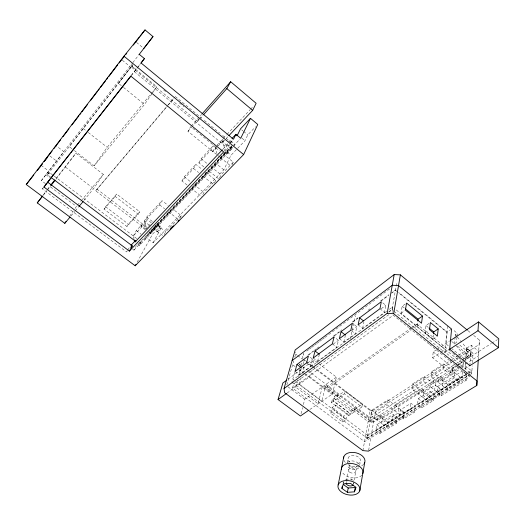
<?xml version="1.0" encoding="UTF-8"?>
<svg xmlns="http://www.w3.org/2000/svg" width="525" height="525" viewBox="0 0 525 525"><rect width="100%" height="100%" fill="white"/><g stroke="black" fill="none" stroke-linecap="round" stroke-linejoin="round"><path stroke-width="0.39" stroke-dasharray="2.62 1.97" d="M455.116 336.899L454.512 343.744L467.033 358.654L470.702 356.324L470.945 351.947L466.462 348.285L471.24 345.201L478.715 351.337L478.485 355.799L468.129 362.342M473.675 335.37L479.358 340.069L479.128 344.518L459.224 357.282M478.262 359.349L479.358 340.069M470.348 374.561L471.739 373.702L472.244 365.82M472.441 362.67L473.051 353.207L466.777 348.082L465.833 361.154M469.803 373.728L469.901 372.218L471.739 373.702M471.299 370.67L471.102 373.656L464.979 368.708L465.196 365.728L471.299 370.67L467.821 372.835M469.875 365.63L471.24 345.201M470.945 351.947L470.8 354.093L458.962 344.426M470.702 356.324L470.846 354.178L461.672 360.025M467.033 358.654L467.69 349.44L462.02 342.648M466.594 374.397L466.174 380.323L461.941 376.924L462.387 371.011L466.594 374.397L441.742 389.852L441.158 395.752L436.977 392.457L437.587 386.564L462.387 371.011M466.462 348.285L465.623 359.828L451.933 348.712M465.773 361.968L465.301 368.504L445.154 352.223L447.162 332.043L398.652 292.386M458.719 367.146L463.463 364.14L463.627 361.994L462.184 360.826M459.572 381.97L459.966 376.904L443.737 363.877L431.648 371.667L431.077 376.681L447.313 389.557L459.572 381.97L443.238 368.898L443.737 363.877M461.646 361.148L461.534 362.578L457.472 365.164M460.53 367.146L455.011 370.637L454.401 377.829L442.175 385.481L442.883 378.295L440.692 376.55L440.475 378.689M456.973 337.102L456.514 342.431L454.512 343.744M457.039 336.341L457.301 333.296L453.029 329.792M452.616 371.004L452.806 368.865L455.011 370.637M436.61 349.676L433.23 351.914L432.567 357.735L452.511 373.721L453.023 367.835L456.435 365.663M455.182 336.138L455.319 334.615L457.301 333.296M447.313 389.557L447.779 384.497L459.966 376.904M393.999 311.358L444.833 352.433L445.128 349.486L394.492 308.503M447.464 326.064L445.712 343.658L448.822 346.185M439.792 394.209L440.304 389.163L424.226 376.451L412.565 383.965L411.895 388.966L427.973 401.527L439.792 394.209L423.616 381.458L424.226 376.451M433.571 400.431L434.201 394.538L430.067 391.283L418.241 398.698L417.506 404.565L421.647 407.781L433.571 400.431L429.404 397.163L430.067 391.283M442.883 378.295L435.442 382.994L434.674 390.173L422.881 397.55L423.741 390.383L421.575 388.684L421.312 390.817M433.02 383.408L433.256 381.268L435.442 382.994M427.973 401.527L428.544 396.487L440.304 389.163M429.109 323.374L425.946 325.559L425.027 332.745L432.928 339.137L433.578 333.519M421.647 407.781L422.356 401.907L434.201 394.538M414.33 412.296L415.085 406.429L410.983 403.252L400.28 409.966L399.433 415.807L403.535 418.95L414.33 412.296L410.202 409.113L410.983 403.252M403.535 418.95L404.355 413.096L415.085 406.429M413.91 328.059L416.587 326.196L416.876 324.109L452.255 352.78M405.293 303.962L402.17 306.233L401.021 313.3L417.08 326.307L417.854 320.749M402.99 416.988L403.699 411.974L387.923 399.847L371.68 410.314L370.794 415.275L386.525 427.179L402.99 416.988L387.122 404.821L387.923 399.847M396.467 423.314L397.327 417.467L393.264 414.363L376.806 424.686L375.821 430.5L379.87 433.545L396.467 423.314L392.378 420.197L393.264 414.363M423.741 390.383L399.013 406.009L397.963 413.136L381.544 423.406L382.712 416.312L380.586 414.697L380.231 416.811M396.552 406.481L396.874 404.362L399.013 406.009M386.525 427.179L387.312 422.185L403.699 411.974M379.87 433.545L380.828 427.724L397.327 417.467M368.648 450.325L375.493 410.99L451.677 362.125M371.976 420.158L325.27 384.884L324.778 386.945L371.602 422.271L371.976 420.158L458.213 365.426M388.782 311.725L392.083 309.323L395.502 289.807L391.578 292.733M388.789 312.224L392.096 309.816L392.595 306.961L393.862 307.985M391.578 293.232L395.515 290.292L396.697 283.566M292.432 382.449L367.067 438.152L367.585 435.225L467.119 373.268M307.565 370.381L370.643 418.058L371.884 411.101L451.152 360.091M466.436 374.371L365.348 437.24L367.087 438.539L370.289 420.551L378.387 415.406L377.541 420.381L393.927 410.038L394.688 405.051L419.423 389.34L418.792 394.354L430.559 386.925L431.123 381.905L438.565 377.173L438.047 382.207L450.24 374.509L450.699 369.469L456.796 365.59M359.651 465.288L360.36 461.357M362.9 450.608L370.125 410.55L306.784 362.486M358.109 324.85L362.604 328.401L384.523 312.368L385.822 305.333L381.321 301.691M353.345 484.516L356.731 466.148A3.642 2.349 12.7 0 1 352.925 467.519A3.642 2.349 12.7 0 1 349.63 464.842M351.048 480.46L351.323 479.01L344.256 479.555M361.869 407.026L362.408 404.211L344.997 391L332.069 399.814L331.433 402.596L348.764 415.597L361.869 407.026L344.4 393.789L344.997 391M346.487 480.952L349.702 464.231M347.228 462.728L348.147 458.023M343.416 483.886L343.836 481.72M354.526 409.388L354.939 407.288L351.829 409.342L350.838 414.238L333.487 401.205L334.582 396.342L337.66 394.242L337.201 396.316M348.764 415.597L349.335 412.788L362.408 404.211M346.218 419.619L347.406 413.877L335.692 405.083L332.056 407.531L330.763 413.241L342.543 422.015L346.218 419.619L334.418 410.799L335.692 405.083M362.604 328.401L363.91 322.153M342.543 422.015L343.744 416.279L347.406 413.877M339.373 338.691L343.816 342.149L355.294 333.756L356.823 326.721L352.393 323.223M350.142 339.196L355.366 315.709M343.816 342.149L345.247 335.908M309.862 409.5L332.528 393.927L336.387 377.088L318.524 363.477M313.208 358.011L317.579 361.344L336.774 347.301L338.441 340.279L334.058 336.873M370.289 420.551L355.044 409.041L354.487 411.849L337.096 398.751L337.713 395.968L325.29 386.59L321.753 401.33L299.086 384.379L300.805 378.053M322.219 387.023L318.13 403.817L295.509 386.958L297.472 379.837M317.579 361.344L319.18 355.117M287.083 393.041L309.704 376.714L311.364 370.374M312.191 367.205L314.062 360.071L317.887 362.985M301.002 413.72L302.584 407.636M303.378 404.591L304.762 399.269L336.387 377.088M295.017 371.444L299.342 374.692L310.912 366.227L312.756 359.225L309.061 356.409M301.882 374.095L303.608 367.762L302.348 366.811M302.978 364.206L304.205 359.723L305.511 360.714M298.344 376.674L300.09 370.348M299.342 374.692L301.265 367.703M302.072 358.746L303.516 353.522L303.949 357.4M449.886 360.852L469.599 376.747L364.553 441.663L292.517 388.06L293.711 383.782L389.419 314.265M294.702 372.323L291.867 382.403L293.711 383.782M286.834 384.917L293.711 360.918M294.807 357.105L295.68 354.06L295.437 351.999M342.996 483.308L343.501 481.806M237.707 148.267L244.991 140.7L247.767 134.886L255.55 126.774M231.958 165.014L233.31 162.199L222.974 153.773M233.31 162.199L221.051 174.812L218.964 179.064L208.294 170.474M223.847 169.818L216.385 163.78L146.068 237.418L153.11 242.767L223.847 169.818L230.987 155.256L237.149 148.851M234.098 146.062L234.97 144.29L231.328 141.291L232.91 139.624M214.305 183.146L215.716 180.305L205.446 172.062M137.602 243.915L139.506 245.352L232.214 148.391L232.818 147.164M140.634 241.52L139.197 244.073L230.534 148.365L231.748 145.911L136.625 245.746M224.569 152.513L226.459 154.055L227.345 152.276L232.247 147.144M230.744 142.465L231.328 141.291M220.48 157.192L225.855 151.554L229.392 144.493M224.018 151.2L226.183 146.928L228.992 143.962M222.922 149.218L228.04 143.24M202.86 194.565L203.936 192.419L215.716 180.305M215.132 166.261L218.873 158.878L223.781 156.916M230.534 148.365L222.863 142.078L224.116 139.643M216.221 147.059L222.062 140.825L222.974 139.059M179.832 218.564L181.328 215.677L172.587 208.871M212.881 151.613L215.421 146.764L190.732 126.623L187.97 131.348L212.881 151.613L223.578 140.208M215.775 147.013L215.158 148.194L217.015 153.536M203.897 166.937L198.87 162.894L210.998 149.927L213.183 145.786L219.306 150.78M164.2 234.616L165.736 231.722L181.328 215.677M198.87 162.894L201.114 158.727L213.183 145.786M153.11 242.767L161.227 227.765L157.782 225.127L156.778 226.957L150.419 233.612L149.159 232.647M187.071 185.049L181.958 181L193.594 168.545L195.858 164.358L202.25 169.496M156.693 223.991L153.733 229.366L157.159 231.991L160.46 225.927L157.067 223.315M137.15 262.192L152.493 234.235L160.46 225.927M181.958 181L184.268 176.787L195.858 164.358M150.419 233.612L154.777 225.717M144.651 239.971L148.175 233.625M139.506 245.352L140.936 242.793L139.67 241.841M132.674 249.191L133.928 250.13L136.073 246.323M149.349 225.284L144.231 221.366L159.62 204.894L162.015 200.642L168.236 205.478M134.078 239.256L133.186 236.112L145.176 223.335L147.263 219.66L151.705 223.066M127.339 250.674L126.604 251.954L42.413 188.902L43.332 187.701M127.706 250.031L130.613 245.693M144.231 221.366L146.678 217.088L162.015 200.642M145.373 229.766L140.956 226.4L141.999 224.569L146.803 228.237M133.186 236.112L136.362 230.6L141.999 224.569M50.584 177.122L47.427 174.74L132.897 64.706L131.204 66.898L197.61 121.367L198.982 118.991L192.163 126.643M138.252 214.134L139.676 211.706L116.668 194.04L105.571 206.745L104.029 209.14L126.893 226.485L138.252 214.134L115.146 196.422L116.668 194.04M126.893 226.485L128.343 224.05L139.676 211.706M145.668 228.952L95.701 190.818L167.298 105.84M83.882 200.425L93.621 188.619L103.327 174.385L75.902 153.228L55.269 179.353M69.713 216.175L73.297 210.978M75.088 208.379L76.433 206.43L49.737 186.362L46.856 190.175M74.353 150.563L94.126 165.828L144.526 104.449L152.276 93.279M152.729 92.623L156.837 86.704L131.716 66.097L69.254 146.626L73.717 150.071M94.126 165.828L107.205 147.308L156.837 86.704M43.503 194.624L46.377 190.811M55.899 179.268L75.902 153.228M131.381 75.521L137.215 67.942M131.296 75.423L140.562 63.525M47.427 174.74L49.258 172.364L136.73 238.567M131.716 66.097L118.433 83.317L122.889 86.927M45.491 183.658L41.39 180.574L63.807 151.64L56.497 146.022M41.39 180.574L132.366 63.217M132.864 62.58L138.298 55.571M42.413 188.902L43.372 187.681M137.701 67.325L140.608 63.617M43.352 195.202L46.896 190.713M47.401 190.076L50.439 186.231M77.464 205.196L80.568 201.502M81.086 200.885L103.327 174.385M71.046 215.887L74.694 211.555M75.219 210.932L78.35 207.218M167.829 105.217L174.707 97.079M95.701 190.818L167.843 105.584M168.374 104.961L174.162 98.116M104.029 209.14L115.146 196.422M191.277 126.02L201.528 114.489M187.97 131.348L191.638 127.227M197.61 121.367L199.231 119.543M199.776 118.939L203.018 115.297M140.956 226.4L147.263 219.66M216.923 145.268L222.751 139.04M223.23 138.429L226.57 134.853M227.128 134.256L249.998 109.837M250.556 109.239L253.339 106.26M222.863 142.078L225.619 139.138M226.17 138.554L227.824 136.789M145.74 229.084L147.794 226.912M148.306 226.373L151.384 223.112M228.657 142.019L231.459 139.059M229.556 143.364L232.936 139.801M231.728 146.035L151.18 230.541L150.163 232.378L232.509 146.062M133.928 250.13L140.936 242.793M233.428 145.937L240.161 138.882M226.459 154.055L232.864 147.348M157.159 231.991L161.227 227.765M306.777 351.074L308.733 349.611M309.382 349.118L311.338 347.655M311.988 347.163L313.943 345.693M314.593 345.207L316.549 343.737M317.198 343.252L319.154 341.782M319.81 341.296L321.759 339.826M322.416 339.334L324.371 337.87M325.021 337.378L389.53 288.947M307.794 355.208L313.688 350.812M314.344 350.326L316.306 348.863M316.962 348.37L318.924 346.907M333.322 336.171L341.834 329.825M352.308 322.015L358.194 317.625M368.012 310.308L369.981 308.844M380.448 301.035L388.959 294.689M308.877 354.854L313.471 351.428M334.478 335.777L339.727 331.866M352.852 322.088L358.102 318.17M381.078 301.055L388.953 295.188M307.643 362.992L312.756 359.225M333.185 344.157L338.441 340.279M351.757 330.455L356.823 326.721M381.209 308.733L385.822 305.333M288.081 379.181L314.062 360.071M386.669 311.299L293.226 379.621L295.057 380.992M389.301 309.369L392.595 306.961M392.063 312.349L393.383 311.384M292.517 388.06L393.297 315.23L408.555 327.534M401.021 313.3L404.801 310.583M324.778 386.945L325.29 386.59M411.502 327.863L327.469 386.538L326.977 388.605L411.239 329.917M412.171 327.39L416.876 324.109M417.08 326.307L420.256 324.096M425.027 332.745L428.223 330.56M331.433 402.596L344.4 393.789M432.928 339.137L436.767 336.545M451.579 329.07L446.847 332.253L398.055 292.366M330.763 413.241L334.418 410.799M437.286 349.23L449.459 341.171M432.567 357.735L440.501 352.524M441.164 352.091L445.128 349.486M444.833 352.433L449.039 349.683M451.841 359.645L458.043 355.655M458.732 355.208L467.69 349.44M452.366 361.686L458.542 357.722M370.794 415.275L387.122 404.821M411.895 388.966L423.616 381.458M431.077 376.681L443.238 368.898M370.643 418.058L454.775 364.422M455.464 363.983L460.983 360.465M462.374 360.012L473.051 353.207M457.117 365.229L462.577 361.764M463.26 361.331L491.242 343.547M491.925 343.114L497.385 339.642M458.804 365.059L463.627 361.994M371.602 422.271L458.043 367.572M382.712 416.312L373.564 422.087L368.13 421.621L351.829 409.342M461.226 366.706L467.44 362.782M452.511 373.721L460.523 368.675M461.186 368.248L465.196 365.728M382.358 418.425L398.698 408.135M423.485 392.523L435.212 385.133M442.673 380.435L454.827 372.783M464.979 368.708L469.219 366.043M375.821 430.5L392.378 420.197M399.433 415.807L410.202 409.113M417.506 404.565L429.404 397.163M436.977 392.457L461.941 376.924M367.067 438.152L469.717 374.515M367.087 438.539L469.658 374.994M441.158 395.752L466.331 380.225M370.125 410.55L375.493 410.99M351.323 479.01L354.382 481.228M288.035 386.833L304.762 399.269M295.673 381.452L367.585 435.225M332.056 407.531L343.744 416.279M334.11 398.423L351.402 411.436M332.069 399.814L349.335 412.788M299.158 364.022L301.081 365.479M302.367 366.45L306.915 369.889M299.204 364.442L301.717 366.338M45.944 174.707L50.092 177.837M376.806 424.686L380.828 427.724M309.704 376.714L332.528 393.927M295.201 366.673L292.622 364.724L292.451 363.346M299.079 369.587L304.244 373.478M304.887 373.964L334.582 396.342M41.14 165.349L48.74 171.098M47.782 172.331L51.325 175.009M105.571 206.745L128.343 224.05M136.362 230.6L141.14 234.229M371.68 410.314L387.312 422.185M306.16 361.207L312.664 366.148M313.32 366.64L371.884 411.101M295.68 354.06L296.986 355.051M297.636 355.543L302.21 359.015M302.859 359.513L306.127 361.988M306.554 362.926L310.912 366.227M65.454 167.121L93.621 188.619M49.888 155.945L56.536 161.018M148.811 231.427L152.493 234.235M153.188 228.224L163.433 236.066M96.889 189.059L147.302 227.581M400.28 409.966L404.355 413.096M146.678 217.088L152.814 221.799M157.106 225.094L165.736 231.722M155.512 225.986L156.778 226.957M332.351 343.875L336.774 347.301M159.62 204.894L164.647 208.793M168.407 211.719L179.077 220.001M418.241 398.698L422.356 401.907M412.565 383.965L428.544 396.487M83.219 128.533L85.739 130.508M88.266 132.484L107.205 147.308M351.461 330.737L355.294 333.756M190.91 188.094L201.777 196.704M437.587 386.564L441.742 389.852M431.648 371.667L447.779 384.497M184.268 176.787L190.601 181.821M193.764 184.334L203.936 192.419M193.594 168.545L198.594 172.548M202.972 176.059L213.603 184.57M201.114 158.727L207.178 163.616M210.814 166.55L221.051 174.812M409.192 328.046L428.905 343.941M429.542 344.452L443.527 355.727M444.163 356.239L449.249 360.34M379.975 308.707L384.523 312.368M433.23 351.914L453.023 367.835M416.587 326.196L463.463 364.14M392.083 309.323L393.061 310.118M392.096 309.816L393.363 310.839M452.885 353.292L457.944 357.387M458.574 357.899L460.471 359.435M123.526 87.445L144.526 104.449M451.756 341.493L454.873 344.039M457.373 346.073L470.472 356.751M210.998 149.927L217.337 155.078M217.967 155.597L219.87 157.146M220.507 157.657L231.282 166.425M402.17 306.233L404.716 308.3M425.946 325.559L428.354 327.515M227.345 152.276L230.987 155.256M395.515 290.292L397.418 291.848M130.837 65.192L135.995 69.425M227.423 144.46L232.214 148.391M122.286 60.198L129.878 66.426M134.308 71.649L226.183 146.928M175.238 96.456L185.351 104.777M185.981 105.295L201.784 118.296M204.31 120.376L220.113 133.376M222.639 135.457L233.389 144.296M163.734 90.037L165.624 91.586M179.471 102.966L183.875 106.582M467.985 330.678L471.148 333.283M241.933 138.167L244.991 140.7M136.5 42.407L143.181 47.959M241.723 129.859L242.931 130.863M243.541 131.368L247.767 134.886M455.319 334.615L456.868 336.466M457.38 337.083L461.508 342.031M222.062 140.825L225.855 151.554M145.176 223.335L146.678 228.48M301.186 363.044L301.363 364.599M346.185 482.554A3.721 2.349 12.9 0 1 347.045 481.569M353.253 483.269A3.721 2.349 12.9 0 1 353.423 483.906M361.804 475.276A11.005 7.042 12.8 0 1 351.304 477.711A11.005 7.042 12.8 0 1 341.893 471.588M363.766 464.172A10.867 7.048 12.6 0 1 360.019 466.403M359.415 466.567A10.867 7.048 12.6 0 1 348.187 464.743M345.292 462.387A10.867 7.048 12.6 0 1 344.092 460.563M350.063 462.23A6.339 4.108 12.6 0 1 350.017 456.067A6.339 4.108 12.6 0 1 359.212 457.754A6.339 4.108 12.6 0 1 357.623 463.614M358.805 467.814A6.379 4.108 12.7 0 1 352.702 469.258A6.379 4.108 12.7 0 1 347.242 465.688M347.622 462.558A6.379 4.108 12.7 0 1 353.738 461.081A6.379 4.108 12.7 0 1 359.218 464.691M349.735 472.192A3.668 2.349 12.8 0 0 355.701 471.719A3.668 2.349 12.8 0 0 351.074 468.333A3.668 2.349 12.8 0 0 349.735 472.192"/><path stroke-width="0.79" d="M469.757 365.702L498.461 347.688L498.75 338.776L478.531 321.93L450.135 340.725M476.792 385.481L477.022 380.979L393.678 313.727L387.174 313.353L284.051 388.513L284.609 392.68L362.9 450.608L368.511 451.133L476.792 385.481L478.255 359.815M449.571 349.328L478.006 330.724L478.531 321.93M438.211 328.893L437.41 336.112L429.496 329.68L430.375 322.501L438.211 328.893L433.768 331.918L433.578 333.519M422.487 316.063L421.529 323.21L405.431 310.131L406.547 303.056L422.487 316.063L418.077 319.161L417.854 320.749M393.678 313.727L400.378 274.857L394.196 274.568L295.188 349.939L284.051 388.513M359.75 490.836A11.209 7.035 12.9 0 0 345.66 480.552A11.209 7.035 12.9 0 0 341.512 492.069A11.209 7.035 12.9 0 0 359.75 490.836L364.731 462.545M342.32 486.222L341.893 488.388L347.406 492.345L354.454 491.84L355.241 487.489L348.219 488.007L343.35 484.496M387.174 313.353L394.196 274.568M347.406 492.345L348.219 488.007M338.159 484.91L343.783 456.835M359.632 317.842L358.109 324.85L379.975 308.707L381.321 301.691L359.632 317.842L363.444 320.867M341.027 331.682L339.373 338.691L350.818 330.238L352.393 323.223L341.027 331.682L345.43 335.127M315.053 351.022L313.208 358.011L332.351 343.875L334.058 336.873L315.053 351.022L319.384 354.336M296.986 364.468L295.017 371.444L306.554 362.926L308.444 355.937L296.986 364.468L301.265 367.703M308.51 410.432L300.405 415.997L278.047 399.558L282.883 383.007L286.781 380.139M341.893 488.388L343.416 483.886L350.51 483.354L356.042 487.351L354.454 491.84M138.823 54.882L152.992 36.593L145.031 29.912L123.966 56.182L26.25 184.498L135.181 265.775L243.639 154.553L257.768 124.451L250.464 118.328L240.516 128.855L237.654 134.623L236.598 135.732M250.464 118.328L240.726 138.292L235.935 134.328L232.017 138.469M228.933 135.614L252.656 110.362L256.128 103.281L230.678 81.736L202.066 113.886M235.935 134.328L233.494 139.21L141.094 63L144.421 58.603L139.256 54.331M135.181 265.775L135.968 264.338M203.562 114.693L226.833 88.607L230.678 81.736M129.386 251.101L132.339 245.91L47.683 182.182L43.975 187.044L129.386 251.101L223.663 151.915L130.889 76.164L43.975 187.044M135.791 240.726L135.069 241.999L222.357 149.815M42.066 196.534L37.268 202.893L64.785 223.322L66.13 221.373M44.625 160.781L52.073 150.997M54.062 148.391L60.526 139.912M63.007 136.651L68.972 128.822M71.951 124.904L78.914 115.776M79.905 114.47L80.903 113.164M81.893 111.858L87.36 104.685M90.339 100.774L97.296 91.639M98.293 90.333L99.284 89.033M100.282 87.728L105.748 80.548M106.739 79.249L107.737 77.943M108.728 76.637L117.672 64.897M119.162 62.941L124.701 55.867M139.256 37.485L133.35 45.071M140.221 36.225L145.031 29.912M143.791 48.464L152.992 36.593M47.558 182.208L69.832 153.851M70.836 152.572L130.791 76.066M141.041 62.915L144.421 58.603M50.741 185.089L54.771 179.99M37.268 202.893L42.84 195.845M50.945 185.588L55 180.462M44.113 161.608L47.578 157.244M26.25 184.498L33.758 175.035M37.262 170.618L40.773 166.208M125.718 54.6L126.735 53.327M64.785 223.322L70.002 217.127M78.868 206.601L83.042 201.646M131.152 245.129L135.443 240.588M130.778 247.557L132.339 245.91M170.139 229.182L173.493 225.737M177.962 221.15L179.077 220.001M292.117 360.59L392.267 285.239L398.534 285.548L451.579 329.07L449.682 349.256L469.875 365.63M278.047 399.558L286.433 393.507M51.214 177.601L135.936 241.605M405.352 308.818L418.077 319.161M428.958 328.007L433.768 331.918M123.966 56.182L243.639 154.553M400.378 274.857L467.355 330.153M478.006 330.724L498.461 347.688M226.833 88.607L252.656 110.362M134.295 240.043L134.741 241.612M353.023 485.054A3.721 2.349 12.9 0 1 349 485.75A3.721 2.349 12.9 0 1 346.106 483.158M341.368 469.691A11.005 7.042 12.8 0 1 353.082 463.693A11.005 7.042 12.8 0 1 362.775 473.655M343.573 458.666A10.867 7.048 12.6 0 1 356.101 452.826A10.867 7.048 12.6 0 1 364.16 463.66M42.138 164.043L41.14 165.349L42.131 164.102"/></g></svg>
